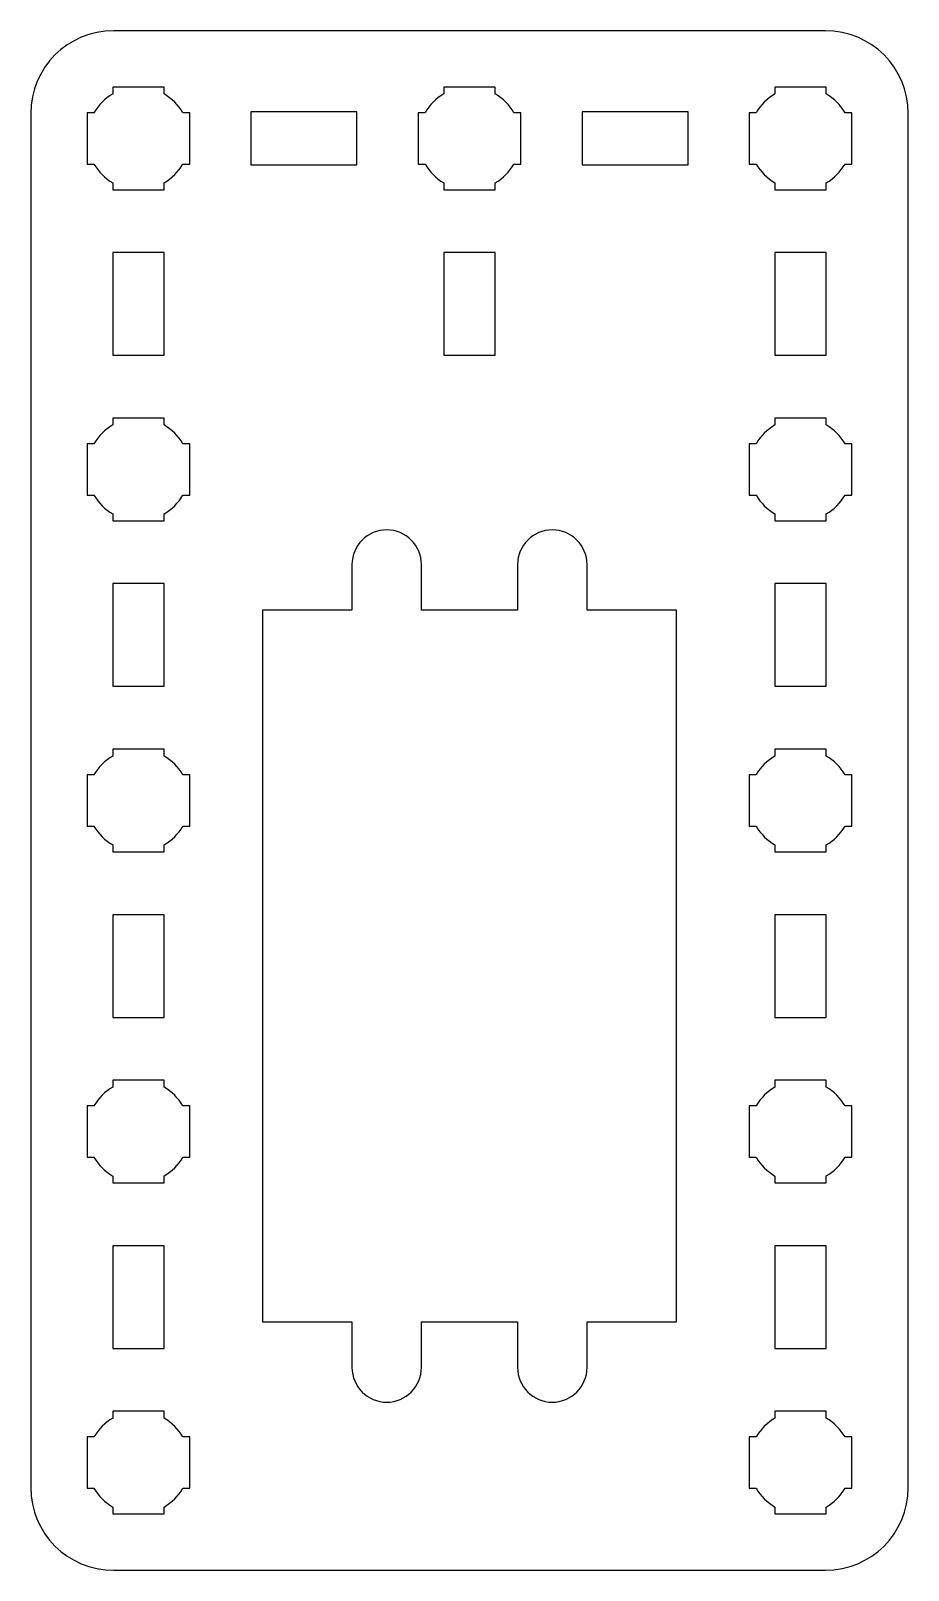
# Model space of a CAD drawing. Extents: x -132 to 82, y -195 to -102.
# Drawn here: x 28.5 to 81.5, y -195 to -102 of the extents above.
import ezdxf

# ---------------------------------------------------------------- set-up
doc = ezdxf.new("R2010")
doc.units = 0
doc.header["$MEASUREMENT"] = 0
doc.layers.add('LAYER_1', color=7, linetype='CONTINUOUS')

msp = doc.modelspace()

# ---------------------------------------------------------------- linework, layer by layer
at = {"layer": 'LAYER_1'}
for points, knots in [([(76.5008, -102), (79.2714, -102.0008), (81.5002, -104.2315), (81.5002, -107.001), (81.5002, -107.001), (81.5002, -134.6669), (81.5002, -162.3331), (81.5002, -189.999), (81.5002, -189.999), (81.5002, -192.769), (79.2693, -195), (76.4993, -195), (76.4993, -195), (76.4993, -195), (33.5007, -195), (33.5007, -195), (33.5007, -195), (30.7294, -195), (28.4998, -192.769), (28.4998, -189.999), (28.4998, -189.999), (28.4998, -162.3331), (28.4998, -134.6669), (28.4998, -107.001), (28.4998, -107.001), (28.4998, -104.231), (30.7307, -102), (33.5007, -102), (33.5007, -102), (33.5007, -102), (76.5008, -102), (76.5008, -102)], [0, 0, 0, 0, 0.125, 0.125, 0.125, 0.125, 0.25, 0.25, 0.25, 0.25, 0.375, 0.375, 0.375, 0.375, 0.5, 0.5, 0.5, 0.5, 0.625, 0.625, 0.625, 0.625, 0.75, 0.75, 0.75, 0.75, 0.875, 0.875, 0.875, 0.875, 1, 1, 1, 1]), ([(36.5507, -111.5994), (36.5507, -111.5994), (35.016, -111.5994), (35.016, -111.5994), (35.016, -111.5994), (35.016, -111.5994), (35, -111.5997), (35, -111.5997), (35, -111.5997), (35, -111.5997), (34.984, -111.5994), (34.984, -111.5994), (34.984, -111.5994), (34.984, -111.5994), (33.4507, -111.5994), (33.4507, -111.5994), (33.4507, -111.5994), (33.4507, -111.5994), (33.4507, -111.1852), (33.4507, -111.1852), (33.4507, -111.1852), (32.9799, -110.9129), (32.5874, -110.5202), (32.315, -110.0496), (32.315, -110.0496), (32.315, -110.0496), (31.9008, -110.0496), (31.9008, -110.0496), (31.9008, -110.0496), (31.9008, -110.0496), (31.9008, -108.5611), (31.9008, -108.5611), (31.9008, -108.5611), (31.9008, -108.5611), (31.9001, -108.4997), (31.9001, -108.4997), (31.9001, -108.4997), (31.9001, -108.4997), (31.9008, -108.4383), (31.9008, -108.4383), (31.9008, -108.4383), (31.9008, -108.4383), (31.9008, -106.9496), (31.9008, -106.9496), (31.9008, -106.9496), (31.9008, -106.9496), (32.3148, -106.9496), (32.3148, -106.9496), (32.3148, -106.9496), (32.5872, -106.4787), (32.9798, -106.0862), (33.4507, -105.814), (33.4507, -105.814), (33.4507, -105.814), (33.4507, -105.3997), (33.4507, -105.3997), (33.4507, -105.3997), (33.4507, -105.3997), (36.5507, -105.3997), (36.5507, -105.3997), (36.5507, -105.3997), (36.5507, -105.3997), (36.5507, -105.8149), (36.5507, -105.8149), (36.5507, -105.8149), (37.0208, -106.0871), (37.4129, -106.4794), (37.6851, -106.9496), (37.6851, -106.9496), (37.6851, -106.9496), (38.1005, -106.9496), (38.1005, -106.9496), (38.1005, -106.9496), (38.1005, -106.9496), (38.1005, -110.0496), (38.1005, -110.0496), (38.1005, -110.0496), (38.1005, -110.0496), (37.6848, -110.0496), (37.6848, -110.0496), (37.6848, -110.0496), (37.4127, -110.5197), (37.0207, -110.912), (36.5507, -111.1842), (36.5507, -111.1842), (36.5507, -111.1842), (36.5507, -111.5994), (36.5507, -111.5994)], [0, 0, 0, 0, 0.0454545, 0.0454545, 0.0454545, 0.0454545, 0.0909091, 0.0909091, 0.0909091, 0.0909091, 0.1363636, 0.1363636, 0.1363636, 0.1363636, 0.1818182, 0.1818182, 0.1818182, 0.1818182, 0.2272727, 0.2272727, 0.2272727, 0.2272727, 0.2727273, 0.2727273, 0.2727273, 0.2727273, 0.3181818, 0.3181818, 0.3181818, 0.3181818, 0.3636364, 0.3636364, 0.3636364, 0.3636364, 0.4090909, 0.4090909, 0.4090909, 0.4090909, 0.4545455, 0.4545455, 0.4545455, 0.4545455, 0.5, 0.5, 0.5, 0.5, 0.5454545, 0.5454545, 0.5454545, 0.5454545, 0.5909091, 0.5909091, 0.5909091, 0.5909091, 0.6363636, 0.6363636, 0.6363636, 0.6363636, 0.6818182, 0.6818182, 0.6818182, 0.6818182, 0.7272727, 0.7272727, 0.7272727, 0.7272727, 0.7727273, 0.7727273, 0.7727273, 0.7727273, 0.8181818, 0.8181818, 0.8181818, 0.8181818, 0.8636364, 0.8636364, 0.8636364, 0.8636364, 0.9090909, 0.9090909, 0.9090909, 0.9090909, 0.9545455, 0.9545455, 0.9545455, 0.9545455, 1, 1, 1, 1]), ([(56.5507, -111.5994), (56.5507, -111.5994), (55.016, -111.5994), (55.016, -111.5994), (55.016, -111.5994), (55.016, -111.5994), (55, -111.5997), (55, -111.5997), (55, -111.5997), (55, -111.5997), (54.984, -111.5994), (54.984, -111.5994), (54.984, -111.5994), (54.984, -111.5994), (53.4507, -111.5994), (53.4507, -111.5994), (53.4507, -111.5994), (53.4507, -111.5994), (53.4507, -111.1852), (53.4507, -111.1852), (53.4507, -111.1852), (52.9799, -110.9129), (52.5874, -110.5202), (52.315, -110.0496), (52.315, -110.0496), (52.315, -110.0496), (51.9008, -110.0496), (51.9008, -110.0496), (51.9008, -110.0496), (51.9008, -110.0496), (51.9008, -108.5611), (51.9008, -108.5611), (51.9008, -108.5611), (51.9008, -108.5611), (51.9001, -108.4997), (51.9001, -108.4997), (51.9001, -108.4997), (51.9001, -108.4997), (51.9008, -108.4383), (51.9008, -108.4383), (51.9008, -108.4383), (51.9008, -108.4383), (51.9008, -106.9496), (51.9008, -106.9496), (51.9008, -106.9496), (51.9008, -106.9496), (52.3148, -106.9496), (52.3148, -106.9496), (52.3148, -106.9496), (52.5872, -106.4787), (52.9798, -106.0862), (53.4507, -105.814), (53.4507, -105.814), (53.4507, -105.814), (53.4507, -105.3997), (53.4507, -105.3997), (53.4507, -105.3997), (53.4507, -105.3997), (56.5507, -105.3997), (56.5507, -105.3997), (56.5507, -105.3997), (56.5507, -105.3997), (56.5507, -105.8149), (56.5507, -105.8149), (56.5507, -105.8149), (57.0208, -106.0871), (57.4129, -106.4794), (57.6851, -106.9496), (57.6851, -106.9496), (57.6851, -106.9496), (58.1005, -106.9496), (58.1005, -106.9496), (58.1005, -106.9496), (58.1005, -106.9496), (58.1005, -110.0496), (58.1005, -110.0496), (58.1005, -110.0496), (58.1005, -110.0496), (57.6848, -110.0496), (57.6848, -110.0496), (57.6848, -110.0496), (57.4127, -110.5197), (57.0207, -110.912), (56.5507, -111.1842), (56.5507, -111.1842), (56.5507, -111.1842), (56.5507, -111.5994), (56.5507, -111.5994)], [0, 0, 0, 0, 0.0454545, 0.0454545, 0.0454545, 0.0454545, 0.0909091, 0.0909091, 0.0909091, 0.0909091, 0.1363636, 0.1363636, 0.1363636, 0.1363636, 0.1818182, 0.1818182, 0.1818182, 0.1818182, 0.2272727, 0.2272727, 0.2272727, 0.2272727, 0.2727273, 0.2727273, 0.2727273, 0.2727273, 0.3181818, 0.3181818, 0.3181818, 0.3181818, 0.3636364, 0.3636364, 0.3636364, 0.3636364, 0.4090909, 0.4090909, 0.4090909, 0.4090909, 0.4545455, 0.4545455, 0.4545455, 0.4545455, 0.5, 0.5, 0.5, 0.5, 0.5454545, 0.5454545, 0.5454545, 0.5454545, 0.5909091, 0.5909091, 0.5909091, 0.5909091, 0.6363636, 0.6363636, 0.6363636, 0.6363636, 0.6818182, 0.6818182, 0.6818182, 0.6818182, 0.7272727, 0.7272727, 0.7272727, 0.7272727, 0.7727273, 0.7727273, 0.7727273, 0.7727273, 0.8181818, 0.8181818, 0.8181818, 0.8181818, 0.8636364, 0.8636364, 0.8636364, 0.8636364, 0.9090909, 0.9090909, 0.9090909, 0.9090909, 0.9545455, 0.9545455, 0.9545455, 0.9545455, 1, 1, 1, 1]), ([(76.5507, -111.5994), (76.5507, -111.5994), (75.016, -111.5994), (75.016, -111.5994), (75.016, -111.5994), (75.016, -111.5994), (75, -111.5997), (75, -111.5997), (75, -111.5997), (75, -111.5997), (74.984, -111.5994), (74.984, -111.5994), (74.984, -111.5994), (74.984, -111.5994), (73.4507, -111.5994), (73.4507, -111.5994), (73.4507, -111.5994), (73.4507, -111.5994), (73.4507, -111.1852), (73.4507, -111.1852), (73.4507, -111.1852), (72.9799, -110.9129), (72.5874, -110.5202), (72.315, -110.0496), (72.315, -110.0496), (72.315, -110.0496), (71.9008, -110.0496), (71.9008, -110.0496), (71.9008, -110.0496), (71.9008, -110.0496), (71.9008, -108.5611), (71.9008, -108.5611), (71.9008, -108.5611), (71.9008, -108.5611), (71.9001, -108.4997), (71.9001, -108.4997), (71.9001, -108.4997), (71.9001, -108.4997), (71.9008, -108.4383), (71.9008, -108.4383), (71.9008, -108.4383), (71.9008, -108.4383), (71.9008, -106.9496), (71.9008, -106.9496), (71.9008, -106.9496), (71.9008, -106.9496), (72.3148, -106.9496), (72.3148, -106.9496), (72.3148, -106.9496), (72.5872, -106.4787), (72.9798, -106.0862), (73.4507, -105.814), (73.4507, -105.814), (73.4507, -105.814), (73.4507, -105.3997), (73.4507, -105.3997), (73.4507, -105.3997), (73.4507, -105.3997), (76.5507, -105.3997), (76.5507, -105.3997), (76.5507, -105.3997), (76.5507, -105.3997), (76.5507, -105.8149), (76.5507, -105.8149), (76.5507, -105.8149), (77.0208, -106.0871), (77.4129, -106.4794), (77.6851, -106.9496), (77.6851, -106.9496), (77.6851, -106.9496), (78.1005, -106.9496), (78.1005, -106.9496), (78.1005, -106.9496), (78.1005, -106.9496), (78.1005, -110.0496), (78.1005, -110.0496), (78.1005, -110.0496), (78.1005, -110.0496), (77.6848, -110.0496), (77.6848, -110.0496), (77.6848, -110.0496), (77.4127, -110.5197), (77.0207, -110.912), (76.5507, -111.1842), (76.5507, -111.1842), (76.5507, -111.1842), (76.5507, -111.5994), (76.5507, -111.5994)], [0, 0, 0, 0, 0.0454545, 0.0454545, 0.0454545, 0.0454545, 0.0909091, 0.0909091, 0.0909091, 0.0909091, 0.1363636, 0.1363636, 0.1363636, 0.1363636, 0.1818182, 0.1818182, 0.1818182, 0.1818182, 0.2272727, 0.2272727, 0.2272727, 0.2272727, 0.2727273, 0.2727273, 0.2727273, 0.2727273, 0.3181818, 0.3181818, 0.3181818, 0.3181818, 0.3636364, 0.3636364, 0.3636364, 0.3636364, 0.4090909, 0.4090909, 0.4090909, 0.4090909, 0.4545455, 0.4545455, 0.4545455, 0.4545455, 0.5, 0.5, 0.5, 0.5, 0.5454545, 0.5454545, 0.5454545, 0.5454545, 0.5909091, 0.5909091, 0.5909091, 0.5909091, 0.6363636, 0.6363636, 0.6363636, 0.6363636, 0.6818182, 0.6818182, 0.6818182, 0.6818182, 0.7272727, 0.7272727, 0.7272727, 0.7272727, 0.7727273, 0.7727273, 0.7727273, 0.7727273, 0.8181818, 0.8181818, 0.8181818, 0.8181818, 0.8636364, 0.8636364, 0.8636364, 0.8636364, 0.9090909, 0.9090909, 0.9090909, 0.9090909, 0.9545455, 0.9545455, 0.9545455, 0.9545455, 1, 1, 1, 1]), ([(48.2005, -106.9005), (48.2005, -106.9005), (48.2005, -110.1006), (48.2005, -110.1006), (48.2005, -110.1006), (48.2005, -110.1006), (41.8009, -110.1006), (41.8009, -110.1006), (41.8009, -110.1006), (41.8009, -110.1006), (41.8009, -106.9005), (41.8009, -106.9005), (41.8009, -106.9005), (41.8009, -106.9005), (48.2005, -106.9005), (48.2005, -106.9005)], [0, 0, 0, 0, 0.25, 0.25, 0.25, 0.25, 0.5, 0.5, 0.5, 0.5, 0.75, 0.75, 0.75, 0.75, 1, 1, 1, 1]), ([(68.2005, -106.9005), (68.2005, -106.9005), (68.2005, -110.1006), (68.2005, -110.1006), (68.2005, -110.1006), (68.2005, -110.1006), (61.8009, -110.1006), (61.8009, -110.1006), (61.8009, -110.1006), (61.8009, -110.1006), (61.8009, -106.9005), (61.8009, -106.9005), (61.8009, -106.9005), (61.8009, -106.9005), (68.2005, -106.9005), (68.2005, -106.9005)], [0, 0, 0, 0, 0.25, 0.25, 0.25, 0.25, 0.5, 0.5, 0.5, 0.5, 0.75, 0.75, 0.75, 0.75, 1, 1, 1, 1]), ([(36.5507, -121.5996), (36.5507, -121.5996), (33.4507, -121.5996), (33.4507, -121.5996), (33.4507, -121.5996), (33.4507, -121.5996), (33.4507, -115.3996), (33.4507, -115.3996), (33.4507, -115.3996), (33.4507, -115.3996), (36.5507, -115.3996), (36.5507, -115.3996), (36.5507, -115.3996), (36.5507, -115.3996), (36.5507, -121.5996), (36.5507, -121.5996)], [0, 0, 0, 0, 0.25, 0.25, 0.25, 0.25, 0.5, 0.5, 0.5, 0.5, 0.75, 0.75, 0.75, 0.75, 1, 1, 1, 1]), ([(56.5507, -121.5996), (56.5507, -121.5996), (53.4507, -121.5996), (53.4507, -121.5996), (53.4507, -121.5996), (53.4507, -121.5996), (53.4507, -115.3996), (53.4507, -115.3996), (53.4507, -115.3996), (53.4507, -115.3996), (56.5507, -115.3996), (56.5507, -115.3996), (56.5507, -115.3996), (56.5507, -115.3996), (56.5507, -121.5996), (56.5507, -121.5996)], [0, 0, 0, 0, 0.25, 0.25, 0.25, 0.25, 0.5, 0.5, 0.5, 0.5, 0.75, 0.75, 0.75, 0.75, 1, 1, 1, 1]), ([(76.5507, -121.5996), (76.5507, -121.5996), (73.4507, -121.5996), (73.4507, -121.5996), (73.4507, -121.5996), (73.4507, -121.5996), (73.4507, -115.3996), (73.4507, -115.3996), (73.4507, -115.3996), (73.4507, -115.3996), (76.5507, -115.3996), (76.5507, -115.3996), (76.5507, -115.3996), (76.5507, -115.3996), (76.5507, -121.5996), (76.5507, -121.5996)], [0, 0, 0, 0, 0.25, 0.25, 0.25, 0.25, 0.5, 0.5, 0.5, 0.5, 0.75, 0.75, 0.75, 0.75, 1, 1, 1, 1]), ([(36.5507, -131.5994), (36.5507, -131.5994), (35.016, -131.5994), (35.016, -131.5994), (35.016, -131.5994), (35.016, -131.5994), (35, -131.5997), (35, -131.5997), (35, -131.5997), (35, -131.5997), (34.984, -131.5994), (34.984, -131.5994), (34.984, -131.5994), (34.984, -131.5994), (33.4507, -131.5994), (33.4507, -131.5994), (33.4507, -131.5994), (33.4507, -131.5994), (33.4507, -131.1852), (33.4507, -131.1852), (33.4507, -131.1852), (32.9799, -130.9129), (32.5874, -130.5202), (32.315, -130.0496), (32.315, -130.0496), (32.315, -130.0496), (31.9008, -130.0496), (31.9008, -130.0496), (31.9008, -130.0496), (31.9008, -130.0496), (31.9008, -128.5611), (31.9008, -128.5611), (31.9008, -128.5611), (31.9008, -128.5611), (31.9001, -128.4997), (31.9001, -128.4997), (31.9001, -128.4997), (31.9001, -128.4997), (31.9008, -128.4383), (31.9008, -128.4383), (31.9008, -128.4383), (31.9008, -128.4383), (31.9008, -126.9496), (31.9008, -126.9496), (31.9008, -126.9496), (31.9008, -126.9496), (32.3148, -126.9496), (32.3148, -126.9496), (32.3148, -126.9496), (32.5872, -126.4787), (32.9798, -126.0862), (33.4507, -125.814), (33.4507, -125.814), (33.4507, -125.814), (33.4507, -125.3997), (33.4507, -125.3997), (33.4507, -125.3997), (33.4507, -125.3997), (36.5507, -125.3997), (36.5507, -125.3997), (36.5507, -125.3997), (36.5507, -125.3997), (36.5507, -125.8149), (36.5507, -125.8149), (36.5507, -125.8149), (37.0208, -126.0871), (37.4129, -126.4794), (37.6851, -126.9496), (37.6851, -126.9496), (37.6851, -126.9496), (38.1005, -126.9496), (38.1005, -126.9496), (38.1005, -126.9496), (38.1005, -126.9496), (38.1005, -130.0496), (38.1005, -130.0496), (38.1005, -130.0496), (38.1005, -130.0496), (37.6848, -130.0496), (37.6848, -130.0496), (37.6848, -130.0496), (37.4127, -130.5197), (37.0207, -130.912), (36.5507, -131.1842), (36.5507, -131.1842), (36.5507, -131.1842), (36.5507, -131.5994), (36.5507, -131.5994)], [0, 0, 0, 0, 0.0454545, 0.0454545, 0.0454545, 0.0454545, 0.0909091, 0.0909091, 0.0909091, 0.0909091, 0.1363636, 0.1363636, 0.1363636, 0.1363636, 0.1818182, 0.1818182, 0.1818182, 0.1818182, 0.2272727, 0.2272727, 0.2272727, 0.2272727, 0.2727273, 0.2727273, 0.2727273, 0.2727273, 0.3181818, 0.3181818, 0.3181818, 0.3181818, 0.3636364, 0.3636364, 0.3636364, 0.3636364, 0.4090909, 0.4090909, 0.4090909, 0.4090909, 0.4545455, 0.4545455, 0.4545455, 0.4545455, 0.5, 0.5, 0.5, 0.5, 0.5454545, 0.5454545, 0.5454545, 0.5454545, 0.5909091, 0.5909091, 0.5909091, 0.5909091, 0.6363636, 0.6363636, 0.6363636, 0.6363636, 0.6818182, 0.6818182, 0.6818182, 0.6818182, 0.7272727, 0.7272727, 0.7272727, 0.7272727, 0.7727273, 0.7727273, 0.7727273, 0.7727273, 0.8181818, 0.8181818, 0.8181818, 0.8181818, 0.8636364, 0.8636364, 0.8636364, 0.8636364, 0.9090909, 0.9090909, 0.9090909, 0.9090909, 0.9545455, 0.9545455, 0.9545455, 0.9545455, 1, 1, 1, 1]), ([(76.5507, -131.5994), (76.5507, -131.5994), (75.016, -131.5994), (75.016, -131.5994), (75.016, -131.5994), (75.016, -131.5994), (75, -131.5997), (75, -131.5997), (75, -131.5997), (75, -131.5997), (74.984, -131.5994), (74.984, -131.5994), (74.984, -131.5994), (74.984, -131.5994), (73.4507, -131.5994), (73.4507, -131.5994), (73.4507, -131.5994), (73.4507, -131.5994), (73.4507, -131.1852), (73.4507, -131.1852), (73.4507, -131.1852), (72.9799, -130.9129), (72.5874, -130.5202), (72.315, -130.0496), (72.315, -130.0496), (72.315, -130.0496), (71.9008, -130.0496), (71.9008, -130.0496), (71.9008, -130.0496), (71.9008, -130.0496), (71.9008, -128.5611), (71.9008, -128.5611), (71.9008, -128.5611), (71.9008, -128.5611), (71.9001, -128.4997), (71.9001, -128.4997), (71.9001, -128.4997), (71.9001, -128.4997), (71.9008, -128.4383), (71.9008, -128.4383), (71.9008, -128.4383), (71.9008, -128.4383), (71.9008, -126.9496), (71.9008, -126.9496), (71.9008, -126.9496), (71.9008, -126.9496), (72.3148, -126.9496), (72.3148, -126.9496), (72.3148, -126.9496), (72.5872, -126.4787), (72.9798, -126.0862), (73.4507, -125.814), (73.4507, -125.814), (73.4507, -125.814), (73.4507, -125.3997), (73.4507, -125.3997), (73.4507, -125.3997), (73.4507, -125.3997), (76.5507, -125.3997), (76.5507, -125.3997), (76.5507, -125.3997), (76.5507, -125.3997), (76.5507, -125.8149), (76.5507, -125.8149), (76.5507, -125.8149), (77.0208, -126.0871), (77.4129, -126.4794), (77.6851, -126.9496), (77.6851, -126.9496), (77.6851, -126.9496), (78.1005, -126.9496), (78.1005, -126.9496), (78.1005, -126.9496), (78.1005, -126.9496), (78.1005, -130.0496), (78.1005, -130.0496), (78.1005, -130.0496), (78.1005, -130.0496), (77.6848, -130.0496), (77.6848, -130.0496), (77.6848, -130.0496), (77.4127, -130.5197), (77.0207, -130.912), (76.5507, -131.1842), (76.5507, -131.1842), (76.5507, -131.1842), (76.5507, -131.5994), (76.5507, -131.5994)], [0, 0, 0, 0, 0.0454545, 0.0454545, 0.0454545, 0.0454545, 0.0909091, 0.0909091, 0.0909091, 0.0909091, 0.1363636, 0.1363636, 0.1363636, 0.1363636, 0.1818182, 0.1818182, 0.1818182, 0.1818182, 0.2272727, 0.2272727, 0.2272727, 0.2272727, 0.2727273, 0.2727273, 0.2727273, 0.2727273, 0.3181818, 0.3181818, 0.3181818, 0.3181818, 0.3636364, 0.3636364, 0.3636364, 0.3636364, 0.4090909, 0.4090909, 0.4090909, 0.4090909, 0.4545455, 0.4545455, 0.4545455, 0.4545455, 0.5, 0.5, 0.5, 0.5, 0.5454545, 0.5454545, 0.5454545, 0.5454545, 0.5909091, 0.5909091, 0.5909091, 0.5909091, 0.6363636, 0.6363636, 0.6363636, 0.6363636, 0.6818182, 0.6818182, 0.6818182, 0.6818182, 0.7272727, 0.7272727, 0.7272727, 0.7272727, 0.7727273, 0.7727273, 0.7727273, 0.7727273, 0.8181818, 0.8181818, 0.8181818, 0.8181818, 0.8636364, 0.8636364, 0.8636364, 0.8636364, 0.9090909, 0.9090909, 0.9090909, 0.9090909, 0.9545455, 0.9545455, 0.9545455, 0.9545455, 1, 1, 1, 1]), ([(67.5004, -136.9997), (67.5004, -136.9997), (67.5004, -179.9994), (67.5004, -179.9994), (67.5004, -179.9994), (67.5004, -179.9994), (62.1004, -179.9994), (62.1004, -179.9994), (62.1004, -179.9994), (62.1004, -179.9994), (62.1004, -182.7496), (62.1004, -182.7496), (62.1004, -182.7496), (62.1004, -183.9092), (61.16, -184.8496), (60.0004, -184.8496), (60.0004, -184.8496), (58.8408, -184.8496), (57.9004, -183.9092), (57.9004, -182.7496), (57.9004, -182.7496), (57.9004, -182.7496), (57.9004, -179.9994), (57.9004, -179.9994), (57.9004, -179.9994), (57.9004, -179.9994), (52.1004, -179.9994), (52.1004, -179.9994), (52.1004, -179.9994), (52.1004, -179.9994), (52.1004, -182.7496), (52.1004, -182.7496), (52.1004, -182.7496), (52.1004, -183.9092), (51.16, -184.8496), (50.0004, -184.8496), (50.0004, -184.8496), (48.8408, -184.8496), (47.9004, -183.9092), (47.9004, -182.7496), (47.9004, -182.7496), (47.9004, -182.7496), (47.9004, -179.9994), (47.9004, -179.9994), (47.9004, -179.9994), (47.9004, -179.9994), (42.5004, -179.9994), (42.5004, -179.9994), (42.5004, -179.9994), (42.5004, -179.9994), (42.5004, -136.9997), (42.5004, -136.9997), (42.5004, -136.9997), (42.5004, -136.9997), (47.9004, -136.9997), (47.9004, -136.9997), (47.9004, -136.9997), (47.9004, -136.9997), (47.9004, -134.2496), (47.9004, -134.2496), (47.9004, -134.2496), (47.9004, -133.09), (48.8408, -132.1496), (50.0004, -132.1496), (50.0004, -132.1496), (51.16, -132.1496), (52.1004, -133.09), (52.1004, -134.2496), (52.1004, -134.2496), (52.1004, -134.2496), (52.1004, -136.9997), (52.1004, -136.9997), (52.1004, -136.9997), (52.1004, -136.9997), (57.9004, -136.9997), (57.9004, -136.9997), (57.9004, -136.9997), (57.9004, -136.9997), (57.9004, -134.2496), (57.9004, -134.2496), (57.9004, -134.2496), (57.9004, -133.09), (58.8408, -132.1496), (60.0004, -132.1496), (60.0004, -132.1496), (61.16, -132.1496), (62.1004, -133.09), (62.1004, -134.2496), (62.1004, -134.2496), (62.1004, -134.2496), (62.1004, -136.9997), (62.1004, -136.9997), (62.1004, -136.9997), (62.1004, -136.9997), (67.5004, -136.9997), (67.5004, -136.9997)], [0, 0, 0, 0, 0.0416667, 0.0416667, 0.0416667, 0.0416667, 0.0833333, 0.0833333, 0.0833333, 0.0833333, 0.125, 0.125, 0.125, 0.125, 0.1666667, 0.1666667, 0.1666667, 0.1666667, 0.2083333, 0.2083333, 0.2083333, 0.2083333, 0.25, 0.25, 0.25, 0.25, 0.2916667, 0.2916667, 0.2916667, 0.2916667, 0.3333333, 0.3333333, 0.3333333, 0.3333333, 0.375, 0.375, 0.375, 0.375, 0.4166667, 0.4166667, 0.4166667, 0.4166667, 0.4583333, 0.4583333, 0.4583333, 0.4583333, 0.5, 0.5, 0.5, 0.5, 0.5416667, 0.5416667, 0.5416667, 0.5416667, 0.5833333, 0.5833333, 0.5833333, 0.5833333, 0.625, 0.625, 0.625, 0.625, 0.6666667, 0.6666667, 0.6666667, 0.6666667, 0.7083333, 0.7083333, 0.7083333, 0.7083333, 0.75, 0.75, 0.75, 0.75, 0.7916667, 0.7916667, 0.7916667, 0.7916667, 0.8333333, 0.8333333, 0.8333333, 0.8333333, 0.875, 0.875, 0.875, 0.875, 0.9166667, 0.9166667, 0.9166667, 0.9166667, 0.9583333, 0.9583333, 0.9583333, 0.9583333, 1, 1, 1, 1]), ([(36.5507, -141.5996), (36.5507, -141.5996), (33.4507, -141.5996), (33.4507, -141.5996), (33.4507, -141.5996), (33.4507, -141.5996), (33.4507, -135.3996), (33.4507, -135.3996), (33.4507, -135.3996), (33.4507, -135.3996), (36.5507, -135.3996), (36.5507, -135.3996), (36.5507, -135.3996), (36.5507, -135.3996), (36.5507, -141.5996), (36.5507, -141.5996)], [0, 0, 0, 0, 0.25, 0.25, 0.25, 0.25, 0.5, 0.5, 0.5, 0.5, 0.75, 0.75, 0.75, 0.75, 1, 1, 1, 1]), ([(76.5507, -141.5996), (76.5507, -141.5996), (73.4507, -141.5996), (73.4507, -141.5996), (73.4507, -141.5996), (73.4507, -141.5996), (73.4507, -135.3996), (73.4507, -135.3996), (73.4507, -135.3996), (73.4507, -135.3996), (76.5507, -135.3996), (76.5507, -135.3996), (76.5507, -135.3996), (76.5507, -135.3996), (76.5507, -141.5996), (76.5507, -141.5996)], [0, 0, 0, 0, 0.25, 0.25, 0.25, 0.25, 0.5, 0.5, 0.5, 0.5, 0.75, 0.75, 0.75, 0.75, 1, 1, 1, 1]), ([(36.5507, -151.5994), (36.5507, -151.5994), (35.016, -151.5994), (35.016, -151.5994), (35.016, -151.5994), (35.016, -151.5994), (35, -151.5997), (35, -151.5997), (35, -151.5997), (35, -151.5997), (34.984, -151.5994), (34.984, -151.5994), (34.984, -151.5994), (34.984, -151.5994), (33.4507, -151.5994), (33.4507, -151.5994), (33.4507, -151.5994), (33.4507, -151.5994), (33.4507, -151.1852), (33.4507, -151.1852), (33.4507, -151.1852), (32.9799, -150.9129), (32.5874, -150.5202), (32.315, -150.0496), (32.315, -150.0496), (32.315, -150.0496), (31.9008, -150.0496), (31.9008, -150.0496), (31.9008, -150.0496), (31.9008, -150.0496), (31.9008, -148.5611), (31.9008, -148.5611), (31.9008, -148.5611), (31.9008, -148.5611), (31.9001, -148.4997), (31.9001, -148.4997), (31.9001, -148.4997), (31.9001, -148.4997), (31.9008, -148.4383), (31.9008, -148.4383), (31.9008, -148.4383), (31.9008, -148.4383), (31.9008, -146.9496), (31.9008, -146.9496), (31.9008, -146.9496), (31.9008, -146.9496), (32.3148, -146.9496), (32.3148, -146.9496), (32.3148, -146.9496), (32.5872, -146.4787), (32.9798, -146.0862), (33.4507, -145.814), (33.4507, -145.814), (33.4507, -145.814), (33.4507, -145.3997), (33.4507, -145.3997), (33.4507, -145.3997), (33.4507, -145.3997), (36.5507, -145.3997), (36.5507, -145.3997), (36.5507, -145.3997), (36.5507, -145.3997), (36.5507, -145.8149), (36.5507, -145.8149), (36.5507, -145.8149), (37.0208, -146.0871), (37.4129, -146.4794), (37.6851, -146.9496), (37.6851, -146.9496), (37.6851, -146.9496), (38.1005, -146.9496), (38.1005, -146.9496), (38.1005, -146.9496), (38.1005, -146.9496), (38.1005, -150.0496), (38.1005, -150.0496), (38.1005, -150.0496), (38.1005, -150.0496), (37.6848, -150.0496), (37.6848, -150.0496), (37.6848, -150.0496), (37.4127, -150.5197), (37.0207, -150.912), (36.5507, -151.1842), (36.5507, -151.1842), (36.5507, -151.1842), (36.5507, -151.5994), (36.5507, -151.5994)], [0, 0, 0, 0, 0.0454545, 0.0454545, 0.0454545, 0.0454545, 0.0909091, 0.0909091, 0.0909091, 0.0909091, 0.1363636, 0.1363636, 0.1363636, 0.1363636, 0.1818182, 0.1818182, 0.1818182, 0.1818182, 0.2272727, 0.2272727, 0.2272727, 0.2272727, 0.2727273, 0.2727273, 0.2727273, 0.2727273, 0.3181818, 0.3181818, 0.3181818, 0.3181818, 0.3636364, 0.3636364, 0.3636364, 0.3636364, 0.4090909, 0.4090909, 0.4090909, 0.4090909, 0.4545455, 0.4545455, 0.4545455, 0.4545455, 0.5, 0.5, 0.5, 0.5, 0.5454545, 0.5454545, 0.5454545, 0.5454545, 0.5909091, 0.5909091, 0.5909091, 0.5909091, 0.6363636, 0.6363636, 0.6363636, 0.6363636, 0.6818182, 0.6818182, 0.6818182, 0.6818182, 0.7272727, 0.7272727, 0.7272727, 0.7272727, 0.7727273, 0.7727273, 0.7727273, 0.7727273, 0.8181818, 0.8181818, 0.8181818, 0.8181818, 0.8636364, 0.8636364, 0.8636364, 0.8636364, 0.9090909, 0.9090909, 0.9090909, 0.9090909, 0.9545455, 0.9545455, 0.9545455, 0.9545455, 1, 1, 1, 1]), ([(76.5507, -151.5994), (76.5507, -151.5994), (75.016, -151.5994), (75.016, -151.5994), (75.016, -151.5994), (75.016, -151.5994), (75, -151.5997), (75, -151.5997), (75, -151.5997), (75, -151.5997), (74.984, -151.5994), (74.984, -151.5994), (74.984, -151.5994), (74.984, -151.5994), (73.4507, -151.5994), (73.4507, -151.5994), (73.4507, -151.5994), (73.4507, -151.5994), (73.4507, -151.1852), (73.4507, -151.1852), (73.4507, -151.1852), (72.9799, -150.9129), (72.5874, -150.5202), (72.315, -150.0496), (72.315, -150.0496), (72.315, -150.0496), (71.9008, -150.0496), (71.9008, -150.0496), (71.9008, -150.0496), (71.9008, -150.0496), (71.9008, -148.5611), (71.9008, -148.5611), (71.9008, -148.5611), (71.9008, -148.5611), (71.9001, -148.4997), (71.9001, -148.4997), (71.9001, -148.4997), (71.9001, -148.4997), (71.9008, -148.4383), (71.9008, -148.4383), (71.9008, -148.4383), (71.9008, -148.4383), (71.9008, -146.9496), (71.9008, -146.9496), (71.9008, -146.9496), (71.9008, -146.9496), (72.3148, -146.9496), (72.3148, -146.9496), (72.3148, -146.9496), (72.5872, -146.4787), (72.9798, -146.0862), (73.4507, -145.814), (73.4507, -145.814), (73.4507, -145.814), (73.4507, -145.3997), (73.4507, -145.3997), (73.4507, -145.3997), (73.4507, -145.3997), (76.5507, -145.3997), (76.5507, -145.3997), (76.5507, -145.3997), (76.5507, -145.3997), (76.5507, -145.8149), (76.5507, -145.8149), (76.5507, -145.8149), (77.0208, -146.0871), (77.4129, -146.4794), (77.6851, -146.9496), (77.6851, -146.9496), (77.6851, -146.9496), (78.1005, -146.9496), (78.1005, -146.9496), (78.1005, -146.9496), (78.1005, -146.9496), (78.1005, -150.0496), (78.1005, -150.0496), (78.1005, -150.0496), (78.1005, -150.0496), (77.6848, -150.0496), (77.6848, -150.0496), (77.6848, -150.0496), (77.4127, -150.5197), (77.0207, -150.912), (76.5507, -151.1842), (76.5507, -151.1842), (76.5507, -151.1842), (76.5507, -151.5994), (76.5507, -151.5994)], [0, 0, 0, 0, 0.0454545, 0.0454545, 0.0454545, 0.0454545, 0.0909091, 0.0909091, 0.0909091, 0.0909091, 0.1363636, 0.1363636, 0.1363636, 0.1363636, 0.1818182, 0.1818182, 0.1818182, 0.1818182, 0.2272727, 0.2272727, 0.2272727, 0.2272727, 0.2727273, 0.2727273, 0.2727273, 0.2727273, 0.3181818, 0.3181818, 0.3181818, 0.3181818, 0.3636364, 0.3636364, 0.3636364, 0.3636364, 0.4090909, 0.4090909, 0.4090909, 0.4090909, 0.4545455, 0.4545455, 0.4545455, 0.4545455, 0.5, 0.5, 0.5, 0.5, 0.5454545, 0.5454545, 0.5454545, 0.5454545, 0.5909091, 0.5909091, 0.5909091, 0.5909091, 0.6363636, 0.6363636, 0.6363636, 0.6363636, 0.6818182, 0.6818182, 0.6818182, 0.6818182, 0.7272727, 0.7272727, 0.7272727, 0.7272727, 0.7727273, 0.7727273, 0.7727273, 0.7727273, 0.8181818, 0.8181818, 0.8181818, 0.8181818, 0.8636364, 0.8636364, 0.8636364, 0.8636364, 0.9090909, 0.9090909, 0.9090909, 0.9090909, 0.9545455, 0.9545455, 0.9545455, 0.9545455, 1, 1, 1, 1]), ([(36.5507, -161.5996), (36.5507, -161.5996), (33.4507, -161.5996), (33.4507, -161.5996), (33.4507, -161.5996), (33.4507, -161.5996), (33.4507, -155.3996), (33.4507, -155.3996), (33.4507, -155.3996), (33.4507, -155.3996), (36.5507, -155.3996), (36.5507, -155.3996), (36.5507, -155.3996), (36.5507, -155.3996), (36.5507, -161.5996), (36.5507, -161.5996)], [0, 0, 0, 0, 0.25, 0.25, 0.25, 0.25, 0.5, 0.5, 0.5, 0.5, 0.75, 0.75, 0.75, 0.75, 1, 1, 1, 1]), ([(76.5507, -161.5996), (76.5507, -161.5996), (73.4507, -161.5996), (73.4507, -161.5996), (73.4507, -161.5996), (73.4507, -161.5996), (73.4507, -155.3996), (73.4507, -155.3996), (73.4507, -155.3996), (73.4507, -155.3996), (76.5507, -155.3996), (76.5507, -155.3996), (76.5507, -155.3996), (76.5507, -155.3996), (76.5507, -161.5996), (76.5507, -161.5996)], [0, 0, 0, 0, 0.25, 0.25, 0.25, 0.25, 0.5, 0.5, 0.5, 0.5, 0.75, 0.75, 0.75, 0.75, 1, 1, 1, 1]), ([(36.5507, -171.5994), (36.5507, -171.5994), (35.016, -171.5994), (35.016, -171.5994), (35.016, -171.5994), (35.016, -171.5994), (35, -171.5997), (35, -171.5997), (35, -171.5997), (35, -171.5997), (34.984, -171.5994), (34.984, -171.5994), (34.984, -171.5994), (34.984, -171.5994), (33.4507, -171.5994), (33.4507, -171.5994), (33.4507, -171.5994), (33.4507, -171.5994), (33.4507, -171.1852), (33.4507, -171.1852), (33.4507, -171.1852), (32.9799, -170.9129), (32.5874, -170.5202), (32.315, -170.0496), (32.315, -170.0496), (32.315, -170.0496), (31.9008, -170.0496), (31.9008, -170.0496), (31.9008, -170.0496), (31.9008, -170.0496), (31.9008, -168.5611), (31.9008, -168.5611), (31.9008, -168.5611), (31.9008, -168.5611), (31.9001, -168.4997), (31.9001, -168.4997), (31.9001, -168.4997), (31.9001, -168.4997), (31.9008, -168.4383), (31.9008, -168.4383), (31.9008, -168.4383), (31.9008, -168.4383), (31.9008, -166.9496), (31.9008, -166.9496), (31.9008, -166.9496), (31.9008, -166.9496), (32.3148, -166.9496), (32.3148, -166.9496), (32.3148, -166.9496), (32.5872, -166.4787), (32.9798, -166.0862), (33.4507, -165.814), (33.4507, -165.814), (33.4507, -165.814), (33.4507, -165.3997), (33.4507, -165.3997), (33.4507, -165.3997), (33.4507, -165.3997), (36.5507, -165.3997), (36.5507, -165.3997), (36.5507, -165.3997), (36.5507, -165.3997), (36.5507, -165.8149), (36.5507, -165.8149), (36.5507, -165.8149), (37.0208, -166.0871), (37.4129, -166.4794), (37.6851, -166.9496), (37.6851, -166.9496), (37.6851, -166.9496), (38.1005, -166.9496), (38.1005, -166.9496), (38.1005, -166.9496), (38.1005, -166.9496), (38.1005, -170.0496), (38.1005, -170.0496), (38.1005, -170.0496), (38.1005, -170.0496), (37.6848, -170.0496), (37.6848, -170.0496), (37.6848, -170.0496), (37.4127, -170.5197), (37.0207, -170.912), (36.5507, -171.1842), (36.5507, -171.1842), (36.5507, -171.1842), (36.5507, -171.5994), (36.5507, -171.5994)], [0, 0, 0, 0, 0.0454545, 0.0454545, 0.0454545, 0.0454545, 0.0909091, 0.0909091, 0.0909091, 0.0909091, 0.1363636, 0.1363636, 0.1363636, 0.1363636, 0.1818182, 0.1818182, 0.1818182, 0.1818182, 0.2272727, 0.2272727, 0.2272727, 0.2272727, 0.2727273, 0.2727273, 0.2727273, 0.2727273, 0.3181818, 0.3181818, 0.3181818, 0.3181818, 0.3636364, 0.3636364, 0.3636364, 0.3636364, 0.4090909, 0.4090909, 0.4090909, 0.4090909, 0.4545455, 0.4545455, 0.4545455, 0.4545455, 0.5, 0.5, 0.5, 0.5, 0.5454545, 0.5454545, 0.5454545, 0.5454545, 0.5909091, 0.5909091, 0.5909091, 0.5909091, 0.6363636, 0.6363636, 0.6363636, 0.6363636, 0.6818182, 0.6818182, 0.6818182, 0.6818182, 0.7272727, 0.7272727, 0.7272727, 0.7272727, 0.7727273, 0.7727273, 0.7727273, 0.7727273, 0.8181818, 0.8181818, 0.8181818, 0.8181818, 0.8636364, 0.8636364, 0.8636364, 0.8636364, 0.9090909, 0.9090909, 0.9090909, 0.9090909, 0.9545455, 0.9545455, 0.9545455, 0.9545455, 1, 1, 1, 1]), ([(76.5507, -171.5994), (76.5507, -171.5994), (75.016, -171.5994), (75.016, -171.5994), (75.016, -171.5994), (75.016, -171.5994), (75, -171.5997), (75, -171.5997), (75, -171.5997), (75, -171.5997), (74.984, -171.5994), (74.984, -171.5994), (74.984, -171.5994), (74.984, -171.5994), (73.4507, -171.5994), (73.4507, -171.5994), (73.4507, -171.5994), (73.4507, -171.5994), (73.4507, -171.1852), (73.4507, -171.1852), (73.4507, -171.1852), (72.9799, -170.9129), (72.5874, -170.5202), (72.315, -170.0496), (72.315, -170.0496), (72.315, -170.0496), (71.9008, -170.0496), (71.9008, -170.0496), (71.9008, -170.0496), (71.9008, -170.0496), (71.9008, -168.5611), (71.9008, -168.5611), (71.9008, -168.5611), (71.9008, -168.5611), (71.9001, -168.4997), (71.9001, -168.4997), (71.9001, -168.4997), (71.9001, -168.4997), (71.9008, -168.4383), (71.9008, -168.4383), (71.9008, -168.4383), (71.9008, -168.4383), (71.9008, -166.9496), (71.9008, -166.9496), (71.9008, -166.9496), (71.9008, -166.9496), (72.3148, -166.9496), (72.3148, -166.9496), (72.3148, -166.9496), (72.5872, -166.4787), (72.9798, -166.0862), (73.4507, -165.814), (73.4507, -165.814), (73.4507, -165.814), (73.4507, -165.3997), (73.4507, -165.3997), (73.4507, -165.3997), (73.4507, -165.3997), (76.5507, -165.3997), (76.5507, -165.3997), (76.5507, -165.3997), (76.5507, -165.3997), (76.5507, -165.8149), (76.5507, -165.8149), (76.5507, -165.8149), (77.0208, -166.0871), (77.4129, -166.4794), (77.6851, -166.9496), (77.6851, -166.9496), (77.6851, -166.9496), (78.1005, -166.9496), (78.1005, -166.9496), (78.1005, -166.9496), (78.1005, -166.9496), (78.1005, -170.0496), (78.1005, -170.0496), (78.1005, -170.0496), (78.1005, -170.0496), (77.6848, -170.0496), (77.6848, -170.0496), (77.6848, -170.0496), (77.4127, -170.5197), (77.0207, -170.912), (76.5507, -171.1842), (76.5507, -171.1842), (76.5507, -171.1842), (76.5507, -171.5994), (76.5507, -171.5994)], [0, 0, 0, 0, 0.0454545, 0.0454545, 0.0454545, 0.0454545, 0.0909091, 0.0909091, 0.0909091, 0.0909091, 0.1363636, 0.1363636, 0.1363636, 0.1363636, 0.1818182, 0.1818182, 0.1818182, 0.1818182, 0.2272727, 0.2272727, 0.2272727, 0.2272727, 0.2727273, 0.2727273, 0.2727273, 0.2727273, 0.3181818, 0.3181818, 0.3181818, 0.3181818, 0.3636364, 0.3636364, 0.3636364, 0.3636364, 0.4090909, 0.4090909, 0.4090909, 0.4090909, 0.4545455, 0.4545455, 0.4545455, 0.4545455, 0.5, 0.5, 0.5, 0.5, 0.5454545, 0.5454545, 0.5454545, 0.5454545, 0.5909091, 0.5909091, 0.5909091, 0.5909091, 0.6363636, 0.6363636, 0.6363636, 0.6363636, 0.6818182, 0.6818182, 0.6818182, 0.6818182, 0.7272727, 0.7272727, 0.7272727, 0.7272727, 0.7727273, 0.7727273, 0.7727273, 0.7727273, 0.8181818, 0.8181818, 0.8181818, 0.8181818, 0.8636364, 0.8636364, 0.8636364, 0.8636364, 0.9090909, 0.9090909, 0.9090909, 0.9090909, 0.9545455, 0.9545455, 0.9545455, 0.9545455, 1, 1, 1, 1]), ([(36.5507, -181.5996), (36.5507, -181.5996), (33.4507, -181.5996), (33.4507, -181.5996), (33.4507, -181.5996), (33.4507, -181.5996), (33.4507, -175.3996), (33.4507, -175.3996), (33.4507, -175.3996), (33.4507, -175.3996), (36.5507, -175.3996), (36.5507, -175.3996), (36.5507, -175.3996), (36.5507, -175.3996), (36.5507, -181.5996), (36.5507, -181.5996)], [0, 0, 0, 0, 0.25, 0.25, 0.25, 0.25, 0.5, 0.5, 0.5, 0.5, 0.75, 0.75, 0.75, 0.75, 1, 1, 1, 1]), ([(76.5507, -181.5996), (76.5507, -181.5996), (73.4507, -181.5996), (73.4507, -181.5996), (73.4507, -181.5996), (73.4507, -181.5996), (73.4507, -175.3996), (73.4507, -175.3996), (73.4507, -175.3996), (73.4507, -175.3996), (76.5507, -175.3996), (76.5507, -175.3996), (76.5507, -175.3996), (76.5507, -175.3996), (76.5507, -181.5996), (76.5507, -181.5996)], [0, 0, 0, 0, 0.25, 0.25, 0.25, 0.25, 0.5, 0.5, 0.5, 0.5, 0.75, 0.75, 0.75, 0.75, 1, 1, 1, 1]), ([(36.5507, -191.5994), (36.5507, -191.5994), (35.016, -191.5994), (35.016, -191.5994), (35.016, -191.5994), (35.016, -191.5994), (35, -191.5997), (35, -191.5997), (35, -191.5997), (35, -191.5997), (34.984, -191.5994), (34.984, -191.5994), (34.984, -191.5994), (34.984, -191.5994), (33.4507, -191.5994), (33.4507, -191.5994), (33.4507, -191.5994), (33.4507, -191.5994), (33.4507, -191.1852), (33.4507, -191.1852), (33.4507, -191.1852), (32.9799, -190.9129), (32.5874, -190.5202), (32.315, -190.0496), (32.315, -190.0496), (32.315, -190.0496), (31.9008, -190.0496), (31.9008, -190.0496), (31.9008, -190.0496), (31.9008, -190.0496), (31.9008, -188.5611), (31.9008, -188.5611), (31.9008, -188.5611), (31.9008, -188.5611), (31.9001, -188.4997), (31.9001, -188.4997), (31.9001, -188.4997), (31.9001, -188.4997), (31.9008, -188.4383), (31.9008, -188.4383), (31.9008, -188.4383), (31.9008, -188.4383), (31.9008, -186.9496), (31.9008, -186.9496), (31.9008, -186.9496), (31.9008, -186.9496), (32.3148, -186.9496), (32.3148, -186.9496), (32.3148, -186.9496), (32.5872, -186.4787), (32.9798, -186.0862), (33.4507, -185.814), (33.4507, -185.814), (33.4507, -185.814), (33.4507, -185.3997), (33.4507, -185.3997), (33.4507, -185.3997), (33.4507, -185.3997), (36.5507, -185.3997), (36.5507, -185.3997), (36.5507, -185.3997), (36.5507, -185.3997), (36.5507, -185.8149), (36.5507, -185.8149), (36.5507, -185.8149), (37.0208, -186.0871), (37.4129, -186.4794), (37.6851, -186.9496), (37.6851, -186.9496), (37.6851, -186.9496), (38.1005, -186.9496), (38.1005, -186.9496), (38.1005, -186.9496), (38.1005, -186.9496), (38.1005, -190.0496), (38.1005, -190.0496), (38.1005, -190.0496), (38.1005, -190.0496), (37.6848, -190.0496), (37.6848, -190.0496), (37.6848, -190.0496), (37.4127, -190.5197), (37.0207, -190.912), (36.5507, -191.1842), (36.5507, -191.1842), (36.5507, -191.1842), (36.5507, -191.5994), (36.5507, -191.5994)], [0, 0, 0, 0, 0.0454545, 0.0454545, 0.0454545, 0.0454545, 0.0909091, 0.0909091, 0.0909091, 0.0909091, 0.1363636, 0.1363636, 0.1363636, 0.1363636, 0.1818182, 0.1818182, 0.1818182, 0.1818182, 0.2272727, 0.2272727, 0.2272727, 0.2272727, 0.2727273, 0.2727273, 0.2727273, 0.2727273, 0.3181818, 0.3181818, 0.3181818, 0.3181818, 0.3636364, 0.3636364, 0.3636364, 0.3636364, 0.4090909, 0.4090909, 0.4090909, 0.4090909, 0.4545455, 0.4545455, 0.4545455, 0.4545455, 0.5, 0.5, 0.5, 0.5, 0.5454545, 0.5454545, 0.5454545, 0.5454545, 0.5909091, 0.5909091, 0.5909091, 0.5909091, 0.6363636, 0.6363636, 0.6363636, 0.6363636, 0.6818182, 0.6818182, 0.6818182, 0.6818182, 0.7272727, 0.7272727, 0.7272727, 0.7272727, 0.7727273, 0.7727273, 0.7727273, 0.7727273, 0.8181818, 0.8181818, 0.8181818, 0.8181818, 0.8636364, 0.8636364, 0.8636364, 0.8636364, 0.9090909, 0.9090909, 0.9090909, 0.9090909, 0.9545455, 0.9545455, 0.9545455, 0.9545455, 1, 1, 1, 1]), ([(76.5507, -191.5994), (76.5507, -191.5994), (75.016, -191.5994), (75.016, -191.5994), (75.016, -191.5994), (75.016, -191.5994), (75, -191.5997), (75, -191.5997), (75, -191.5997), (75, -191.5997), (74.984, -191.5994), (74.984, -191.5994), (74.984, -191.5994), (74.984, -191.5994), (73.4507, -191.5994), (73.4507, -191.5994), (73.4507, -191.5994), (73.4507, -191.5994), (73.4507, -191.1852), (73.4507, -191.1852), (73.4507, -191.1852), (72.9799, -190.9129), (72.5874, -190.5202), (72.315, -190.0496), (72.315, -190.0496), (72.315, -190.0496), (71.9008, -190.0496), (71.9008, -190.0496), (71.9008, -190.0496), (71.9008, -190.0496), (71.9008, -188.5611), (71.9008, -188.5611), (71.9008, -188.5611), (71.9008, -188.5611), (71.9001, -188.4997), (71.9001, -188.4997), (71.9001, -188.4997), (71.9001, -188.4997), (71.9008, -188.4383), (71.9008, -188.4383), (71.9008, -188.4383), (71.9008, -188.4383), (71.9008, -186.9496), (71.9008, -186.9496), (71.9008, -186.9496), (71.9008, -186.9496), (72.3148, -186.9496), (72.3148, -186.9496), (72.3148, -186.9496), (72.5872, -186.4787), (72.9798, -186.0862), (73.4507, -185.814), (73.4507, -185.814), (73.4507, -185.814), (73.4507, -185.3997), (73.4507, -185.3997), (73.4507, -185.3997), (73.4507, -185.3997), (76.5507, -185.3997), (76.5507, -185.3997), (76.5507, -185.3997), (76.5507, -185.3997), (76.5507, -185.8149), (76.5507, -185.8149), (76.5507, -185.8149), (77.0208, -186.0871), (77.4129, -186.4794), (77.6851, -186.9496), (77.6851, -186.9496), (77.6851, -186.9496), (78.1005, -186.9496), (78.1005, -186.9496), (78.1005, -186.9496), (78.1005, -186.9496), (78.1005, -190.0496), (78.1005, -190.0496), (78.1005, -190.0496), (78.1005, -190.0496), (77.6848, -190.0496), (77.6848, -190.0496), (77.6848, -190.0496), (77.4127, -190.5197), (77.0207, -190.912), (76.5507, -191.1842), (76.5507, -191.1842), (76.5507, -191.1842), (76.5507, -191.5994), (76.5507, -191.5994)], [0, 0, 0, 0, 0.0454545, 0.0454545, 0.0454545, 0.0454545, 0.0909091, 0.0909091, 0.0909091, 0.0909091, 0.1363636, 0.1363636, 0.1363636, 0.1363636, 0.1818182, 0.1818182, 0.1818182, 0.1818182, 0.2272727, 0.2272727, 0.2272727, 0.2272727, 0.2727273, 0.2727273, 0.2727273, 0.2727273, 0.3181818, 0.3181818, 0.3181818, 0.3181818, 0.3636364, 0.3636364, 0.3636364, 0.3636364, 0.4090909, 0.4090909, 0.4090909, 0.4090909, 0.4545455, 0.4545455, 0.4545455, 0.4545455, 0.5, 0.5, 0.5, 0.5, 0.5454545, 0.5454545, 0.5454545, 0.5454545, 0.5909091, 0.5909091, 0.5909091, 0.5909091, 0.6363636, 0.6363636, 0.6363636, 0.6363636, 0.6818182, 0.6818182, 0.6818182, 0.6818182, 0.7272727, 0.7272727, 0.7272727, 0.7272727, 0.7727273, 0.7727273, 0.7727273, 0.7727273, 0.8181818, 0.8181818, 0.8181818, 0.8181818, 0.8636364, 0.8636364, 0.8636364, 0.8636364, 0.9090909, 0.9090909, 0.9090909, 0.9090909, 0.9545455, 0.9545455, 0.9545455, 0.9545455, 1, 1, 1, 1])]:
    msp.add_open_spline(points, degree=3, knots=knots, dxfattribs=at)

doc.saveas('drawing.dxf')
